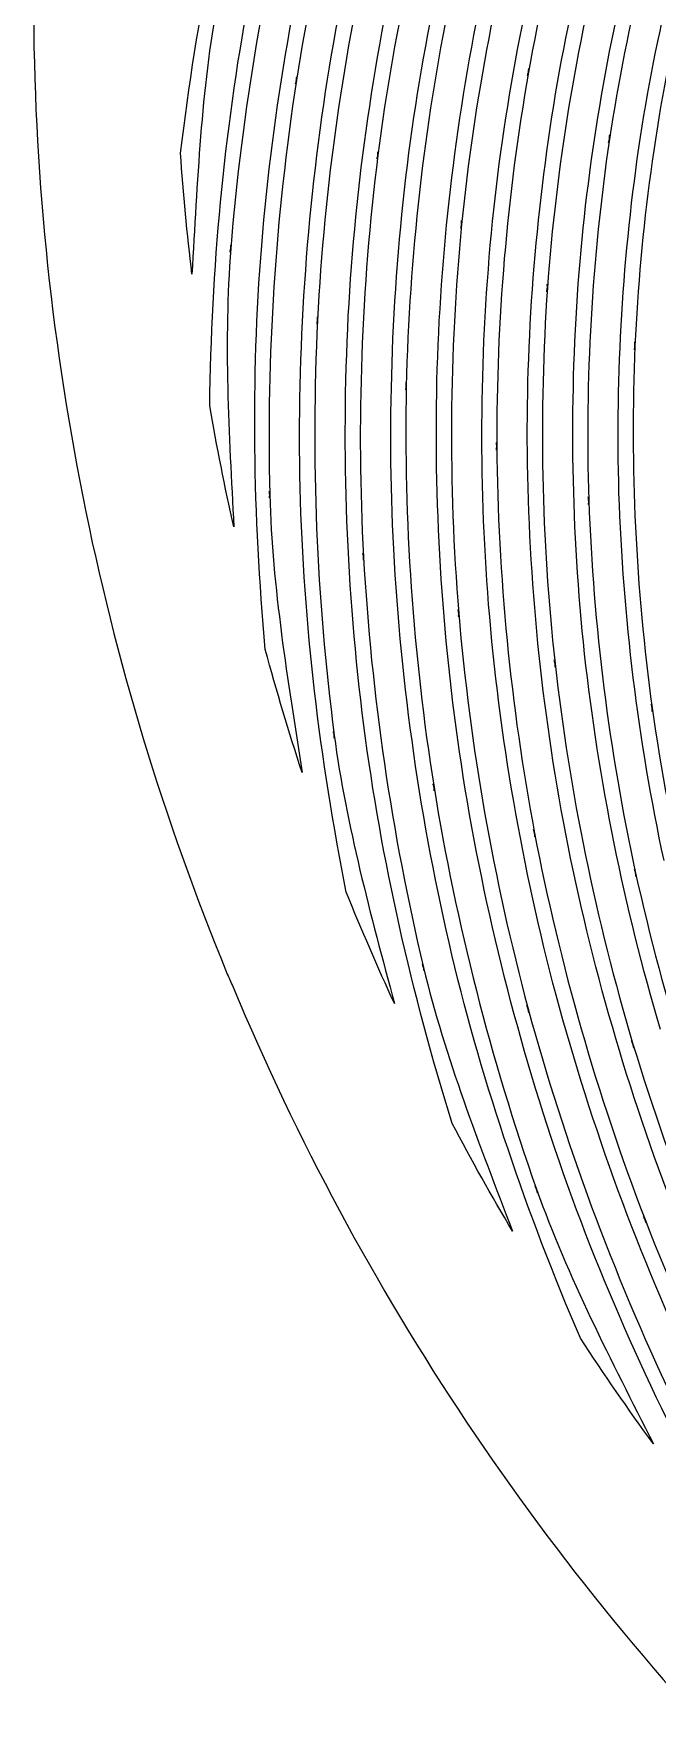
# Model space of a CAD drawing. Extents: x 1 to 1501, y -1248 to 252.
# Drawn here: x 1.3 to 183.8, y -997.5 to -507.6 of the extents above; entities that cross this region are included whole.
import ezdxf

# ---------------------------------------------------------------- set-up
doc = ezdxf.new("R2010")
doc.units = 0
doc.layers.add('Ebene_1', color=7, linetype='CONTINUOUS')

msp = doc.modelspace()

# ---------------------------------------------------------------- linework, layer by layer
at = {"layer": 'Ebene_1', "color": 7}
for p, q in [((146.1579, -517.8367), (145.7624, -520.07021)), ((146.061, -518.97281), (146.0609, -518.97281)), ((78.26413, -520.29121), (77.94616, -522.33861)), ((78.19821, -521.33821), (78.19823, -521.33821)), ((169.81931, -537.33352), (169.47421, -539.64842)), ((169.75341, -538.51232), (169.75331, -538.51232)), ((102.04985, -542.16122), (101.77845, -544.27842)), ((102.01115, -543.21982), (102.01085, -543.21982)), ((126.51395, -562.39473), (126.29675, -564.58564)), ((126.50615, -563.49603), (126.50595, -563.49603)), ((58.96127, -569.56844), (58.80229, -571.58094)), ((58.97291, -570.58494), (58.97287, -570.58444)), ((151.57129, -580.97645), (151.41229, -583.24495)), ((151.59459, -582.12815), (151.59429, -582.12815)), ((84.30548, -590.51165), (84.20466, -592.58615)), ((84.34813, -591.57025), (84.34818, -591.57025)), ((177.14439, -597.89086), (177.03969, -600.23296)), ((177.19869, -599.05416), (177.19839, -599.05416)), ((110.24664, -609.77586), (110.19964, -611.90857)), ((110.31984, -610.84217), (110.32064, -610.84217)), ((136.6925, -627.34158), (136.7045, -629.54418)), ((136.7975, -628.42738), (136.7972, -628.42738)), ((70.25681, -641.54548), (70.31111, -643.55409)), ((70.37701, -642.56109), (70.37702, -642.56139)), ((163.5568, -643.20119), (163.6348, -645.47349)), ((163.7008, -644.33739), (163.7003, -644.33739)), ((97.65629, -659.72), (97.76879, -661.7868)), ((97.80779, -660.7437), (97.80749, -660.7437)), ((125.46675, -676.16511), (125.64515, -678.29401)), ((125.65315, -677.22761), (125.65285, -677.22761)), ((153.60294, -690.86922), (153.84724, -693.05622)), ((153.82424, -691.95492), (153.82394, -691.95492)), ((181.97953, -703.8438), (182.29363, -706.089)), ((182.23963, -704.9567), (182.23933, -704.9567)), ((89.02069, -711.9368), (89.28049, -713.9415)), ((89.23749, -712.9101), (89.23789, -712.9098)), ((118.16512, -727.1524), (118.49472, -729.1998)), ((118.42472, -728.1645), (118.42492, -728.1645)), ((147.54216, -740.6001), (147.94156, -742.6941)), ((147.83686, -741.6354), (147.83686, -741.6354)), ((177.06263, -752.2874), (177.53573, -754.4395)), ((177.40003, -753.3499), (177.40003, -753.3499)), ((115.03589, -779.989), (115.50508, -781.9433)), ((115.36159, -780.9503), (115.36159, -780.951)), ((145.61109, -792.072), (146.15399, -794.069)), ((145.97559, -793.0609), (145.97559, -793.061)), ((176.23677, -802.3752), (176.84947, -804.4226)), ((176.62847, -803.3523), (176.62837, -803.3522)), ((148.02302, -844.9474), (148.68992, -846.8436)), ((148.43402, -845.8466), (148.43402, -845.8474)), ((179.69561, -853.7697), (180.44401, -855.7007)), ((180.16091, -854.7117), (180.16091, -854.7117))]:
    msp.add_line(p, q, dxfattribs=at)
for points in [[(106.74913, -407.24213), (93.86878, -444.35266), (84.31161, -482.53248), (78.19803, -521.33831)], [(87.29151, -521.02401), (93.42308, -482.74838), (102.9512, -445.09816), (115.7573, -408.51383)], [(173.98771, -416.71144), (161.65291, -449.89996), (152.30494, -484.12168), (146.06091, -518.97291)], [(155.15785, -518.64351), (161.41915, -484.33088), (170.7376, -450.65066), (182.99547, -417.99514)], [(44.2974, -542.68852), (48.99678, -503.2102), (56.66923, -464.13317), (68.0092, -426.02155)], [(126.49047, -432.16375), (115.05171, -468.38457), (106.85595, -505.5485), (102.01089, -543.21982)], [(111.08841, -542.58382), (115.969, -505.44), (124.15716, -468.81217), (135.54085, -433.11765)], [(194.01971, -439.28695), (182.98657, -471.57428), (174.86585, -504.7789), (169.75341, -538.51222)], [(178.83485, -537.87216), (183.98384, -504.66324), (192.09737, -471.98492), (203.07789, -440.22509)], [(79.42217, -450.83866), (69.0727, -490.06959), (62.2278, -530.13991), (58.97147, -570.58454)], [(68.01941, -569.62274), (71.32949, -529.71971), (78.18469, -490.18879), (88.49338, -451.49776)], [(147.16215, -455.59646), (137.08389, -490.87639), (130.16794, -526.98661), (126.50594, -563.49603)], [(135.55249, -562.57323), (139.26768, -526.58351), (146.19285, -491.00309), (156.23584, -456.24407)], [(100.81285, -475.12028), (91.88415, -513.3735), (86.3717, -552.34193), (84.34838, -591.57015)], [(93.35986, -590.27905), (95.45794, -551.57333), (101.00062, -513.1365), (109.91352, -475.41508)], [(168.67532, -477.52098), (159.88058, -511.8142), (154.15998, -546.81932), (151.59429, -582.12845)], [(160.60605, -580.84845), (163.24533, -546.06062), (168.9925, -511.5846), (177.77237, -477.81918)], [(1.2813, -497.90179), (1.42088, -595.67014), (20.67527, -692.46792), (57.96083, -782.8474)], [(55.15869, -497.81249), (50.28392, -524.27371), (49.2114, -551.17913), (47.63606, -578.02174)], [(52.83456, -616.58887), (53.37174, -576.74764), (56.93953, -536.99682), (64.25034, -497.82409)], [(123.05476, -497.84739), (115.46637, -535.06132), (111.20099, -572.87384), (110.32057, -610.84217)], [(119.28187, -609.25626), (120.25397, -571.80514), (124.5642, -534.51542), (132.15566, -497.82799)], [(190.96025, -497.86643), (183.36563, -531.11905), (178.75767, -564.98018), (177.19849, -599.0538)], [(146.06091, -518.97291), (139.72718, -555.11043), (136.62528, -591.73765), (136.79721, -628.42748)], [(145.70027, -626.55088), (145.63527, -590.37055), (148.80191, -554.26203), (155.15785, -518.64351)], [(145.7624, -520.07021), (145.8284, -519.69621), (145.994, -519.34621), (146.061, -518.97281)], [(146.0609, -518.97281), (146.1269, -518.59781), (146.0909, -518.21181), (146.1579, -517.8367)], [(78.19803, -521.33831), (72.00748, -561.43483), (69.38872, -601.99996), (70.37682, -642.56149)], [(77.94616, -522.33861), (77.99926, -521.99861), (78.14458, -521.67861), (78.19821, -521.33821)], [(78.19823, -521.33821), (78.25173, -520.99221), (78.21013, -520.63721), (78.26413, -520.29121)], [(79.27642, -640.64958), (78.39838, -600.61426), (81.08344, -560.58493), (87.29151, -521.02401)], [(169.75341, -538.51222), (164.59032, -573.53644), (162.5627, -608.95006), (163.7004, -644.33729)], [(169.47421, -539.64842), (169.53221, -539.26242), (169.69481, -538.89842), (169.75341, -538.51232)], [(169.75331, -538.51232), (169.81131, -538.12232), (169.76131, -537.72332), (169.81931, -537.33352)], [(172.5298, -642.13063), (171.5195, -607.2569), (173.63342, -572.36858), (178.83485, -537.87216)], [(47.63606, -578.02174), (46.22841, -566.27372), (45.11517, -554.49228), (44.2974, -542.68852)], [(102.01089, -543.21982), (97.12859, -582.19505), (95.72166, -621.52047), (97.80753, -660.7437)], [(101.77845, -544.27842), (101.82445, -543.91942), (101.96495, -543.57842), (102.01115, -543.21982)], [(102.01085, -543.21982), (102.05485, -542.86882), (102.00485, -542.51182), (102.04985, -542.16122)], [(106.633, -658.549), (104.67361, -619.83647), (106.1683, -581.03135), (111.08841, -542.58382)], [(126.50595, -563.49603), (126.54095, -563.13003), (126.47795, -562.76103), (126.51395, -562.39473)], [(134.40083, -674.71891), (131.45331, -637.37638), (131.84034, -599.84746), (135.55249, -562.57323)], [(126.50594, -563.49603), (122.84702, -601.30816), (122.55966, -639.36658), (125.65284, -677.22761)], [(126.29675, -564.58564), (126.33275, -564.21663), (126.46915, -563.86463), (126.50615, -563.49603)], [(58.97147, -570.58454), (56.86688, -597.70666), (58.44535, -624.87707), (59.88271, -652.02689)], [(58.80229, -571.58094), (58.82889, -571.24394), (58.9458, -570.92094), (58.97291, -570.58494)], [(58.97287, -570.58444), (58.99917, -570.24644), (58.93447, -569.90644), (58.96127, -569.56844)], [(69.07801, -687.90671), (65.53705, -648.56289), (64.87012, -609.00336), (68.01941, -569.62274)], [(151.59429, -582.12845), (149.0733, -618.73277), (149.81666, -655.48559), (153.82394, -691.95522)], [(151.41229, -583.24495), (151.43929, -582.86795), (151.56719, -582.50495), (151.59459, -582.12815)], [(151.59429, -582.12815), (151.62029, -581.74415), (151.54429, -581.36015), (151.57129, -580.97645)], [(162.47894, -689.13972), (158.63491, -653.16929), (158.00932, -616.92887), (160.60605, -580.84845)], [(84.34838, -591.57015), (82.3848, -632.08218), (84.01857, -672.68551), (89.23809, -712.9097)], [(84.20466, -592.58615), (84.22176, -592.24415), (84.33048, -591.91215), (84.34813, -591.57025)], [(84.34818, -591.57025), (84.36528, -591.21725), (84.28788, -590.86525), (84.30548, -590.51165)], [(97.89283, -710.1179), (92.83455, -670.384), (91.31945, -630.28118), (93.35986, -590.27905)], [(177.19849, -599.0538), (175.72234, -634.43622), (177.40749, -669.87414), (182.23943, -704.9564)], [(177.03969, -600.23296), (177.05669, -599.83596), (177.18049, -599.45096), (177.19869, -599.05416)], [(177.19839, -599.05416), (177.21439, -598.66516), (177.12739, -598.27916), (177.14439, -597.89086)], [(110.32057, -610.84217), (109.54008, -650.11239), (112.25008, -689.37352), (118.42485, -728.1645)], [(110.19964, -611.90857), (110.20764, -611.55057), (110.31154, -611.20057), (110.31984, -610.84217)], [(110.32064, -610.84217), (110.32764, -610.48516), (110.23964, -610.13316), (110.24664, -609.77586)], [(126.97511, -725.0623), (120.97942, -686.76421), (118.40647, -648.01119), (119.28187, -609.25626)], [(59.88271, -652.02689), (57.23255, -640.27603), (54.8824, -628.45952), (52.83456, -616.58887)], [(156.27849, -738.2389), (149.44003, -701.39812), (145.9024, -664.0214), (145.70027, -626.55088)], [(136.7972, -628.42738), (136.7942, -628.06338), (136.6949, -627.70638), (136.6925, -627.34158)], [(136.7045, -629.54418), (136.7015, -629.17018), (136.7995, -628.80118), (136.7975, -628.42738)], [(136.79721, -628.42748), (137.10991, -666.4171), (140.80312, -704.3031), (147.83687, -741.6355)], [(70.37702, -642.56139), (70.36772, -642.22039), (70.26564, -641.88739), (70.25681, -641.54548)], [(92.7745, -758.9375), (85.04897, -719.9362), (80.26672, -680.40231), (79.27642, -640.64958)], [(70.31111, -643.55409), (70.30251, -643.22209), (70.38511, -642.89309), (70.37701, -642.56109)], [(70.37682, -642.56149), (71.12305, -669.902), (75.66592, -696.88892), (79.84991, -723.8991)], [(163.7003, -644.33739), (163.6863, -643.95539), (163.5699, -643.58339), (163.5568, -643.20119)], [(163.6348, -645.47349), (163.6218, -645.09349), (163.7128, -644.71749), (163.7008, -644.33739)], [(163.7004, -644.33729), (165.01856, -681.01021), (169.60087, -717.491), (177.40013, -753.3498)], [(185.70991, -749.6309), (178.1269, -714.2608), (173.71714, -678.28465), (172.5298, -642.13063)], [(97.80749, -660.7437), (97.78849, -660.3987), (97.67519, -660.0657), (97.65629, -659.72)], [(97.76879, -661.7868), (97.74979, -661.4388), (97.82579, -661.0918), (97.80779, -660.7437)], [(97.80753, -660.7437), (100.08857, -701.25482), (105.96154, -741.4815), (115.36163, -780.951)], [(123.67137, -777.2479), (114.48654, -738.2645), (108.78411, -698.54342), (106.633, -658.549)], [(154.15356, -789.0593), (144.1902, -751.6082), (137.58164, -713.3432), (134.40083, -674.71891)], [(125.65285, -677.22761), (125.62185, -676.86861), (125.49665, -676.52461), (125.46675, -676.16511)], [(125.64515, -678.29401), (125.61515, -677.93901), (125.68215, -677.58301), (125.65315, -677.22761)], [(125.65284, -677.22761), (128.98034, -716.3673), (135.77889, -755.1277), (145.97558, -793.061)], [(79.84991, -723.8991), (75.94186, -711.99893), (72.34996, -699.99725), (69.07801, -687.90671)], [(184.67458, -799.1139), (174.02261, -763.1862), (166.5963, -726.3851), (162.47894, -689.13972)], [(153.82394, -691.95492), (153.78194, -691.58692), (153.64404, -691.23692), (153.60294, -690.86922)], [(153.84724, -693.05622), (153.80624, -692.69022), (153.86424, -692.32022), (153.82424, -691.95492)], [(153.82394, -691.95522), (158.10516, -729.6903), (165.73495, -766.9698), (176.62837, -803.3525)], [(182.23933, -704.9567), (182.18633, -704.5787), (182.03233, -704.2217), (181.97953, -703.8438)], [(182.23943, -704.9564), (187.3821, -741.2844), (195.75074, -777.0812), (207.25411, -811.9254)], [(182.29363, -706.089), (182.24163, -705.714), (182.29063, -705.332), (182.23963, -704.9567)], [(123.73733, -826.591), (111.93658, -788.5361), (103.04464, -749.6295), (97.89283, -710.1179)], [(89.23789, -712.9098), (89.19389, -712.5798), (89.06409, -712.2668), (89.02069, -711.9368)], [(89.28049, -713.9415), (89.23549, -713.5995), (89.28229, -713.2515), (89.23749, -712.9101)], [(89.23809, -712.9097), (92.77809, -739.5835), (99.92527, -765.5404), (106.86974, -791.5214)], [(118.42492, -728.1645), (118.36892, -727.8205), (118.22052, -727.4965), (118.16512, -727.1524)], [(118.49472, -729.1998), (118.43972, -728.8578), (118.47972, -728.5068), (118.42472, -728.1645)], [(118.42485, -728.1645), (124.92557, -768.2042), (134.96458, -807.587), (148.43395, -845.8474)], [(156.32113, -841.3145), (143.11401, -803.5073), (133.29595, -764.6083), (126.97511, -725.0623)], [(187.87355, -849.8843), (174.04963, -813.6792), (163.47889, -776.3167), (156.27849, -738.2389)], [(147.83686, -741.6354), (147.76886, -741.2824), (147.60936, -740.9534), (147.54216, -740.6001)], [(147.94156, -742.6941), (147.87556, -742.3451), (147.90256, -741.985), (147.83686, -741.6354)], [(147.83687, -741.6355), (155.23844, -780.2128), (166.05454, -818.0511), (180.16092, -854.7118)], [(177.40003, -753.3499), (177.32003, -752.9869), (177.14243, -752.6509), (177.06263, -752.2874)], [(177.53573, -754.4395), (177.45673, -754.0815), (177.47773, -753.7085), (177.40003, -753.3499)], [(177.40013, -753.3498), (185.60251, -790.4325), (197.08627, -826.7133), (211.72503, -861.7573)], [(106.86974, -791.5214), (101.89999, -780.7795), (97.2001, -769.91479), (92.7745, -758.9375)], [(161.22636, -889.4128), (145.70262, -853.0901), (132.84609, -815.6742), (123.67137, -777.2479)], [(57.96083, -782.8474), (58.5233, -784.14543), (59.08944, -785.44187), (59.65924, -786.7367)], [(115.36159, -780.951), (115.28159, -780.621), (115.11489, -780.319), (115.03589, -779.989)], [(115.50508, -781.9433), (115.42708, -781.6173), (115.43908, -781.2763), (115.36159, -780.9503)], [(115.36163, -780.951), (121.74106, -807.3948), (131.67791, -832.7332), (141.39613, -858.1241)], [(59.65924, -786.7367), (96.98243, -875.95559), (151.20925, -957.11361), (219.35229, -1025.7397)], [(145.97559, -793.061), (145.88359, -792.721), (145.70299, -792.412), (145.61109, -792.072)], [(145.97558, -793.061), (156.6273, -832.2043), (170.7359, -870.3232), (188.13334, -906.9709)], [(146.15399, -794.069), (146.06499, -793.739), (146.06399, -793.391), (145.97559, -793.0609)], [(195.49312, -901.6238), (178.40372, -865.4027), (164.5733, -827.7302), (154.15356, -789.0593)], [(176.62837, -803.3522), (176.52637, -803.0162), (176.33817, -802.7122), (176.23677, -802.3752)], [(176.62837, -803.3525), (188.02101, -840.9494), (202.73041, -877.4555), (220.59311, -912.4426)], [(176.84947, -804.4226), (176.74417, -804.0726), (176.73317, -803.7016), (176.62847, -803.3523)], [(141.39613, -858.1241), (135.24278, -847.76488), (129.3546, -837.25043), (123.73733, -826.591)], [(205.71846, -949.6484), (186.31479, -914.9435), (169.54799, -878.8161), (156.32113, -841.3145)], [(148.43402, -845.8474), (148.32342, -845.5364), (148.13312, -845.2594), (148.02302, -844.9474)], [(148.43395, -845.8474), (157.59649, -871.637), (170.23662, -895.9279), (182.59988, -920.3256)], [(148.68992, -846.8436), (148.57532, -846.5196), (148.54812, -846.1716), (148.43402, -845.8466)], [(180.16091, -854.7117), (180.03381, -854.3847), (179.82211, -854.0967), (179.69561, -853.7697)], [(180.44401, -855.7007), (180.32011, -855.3807), (180.28431, -855.0327), (180.16091, -854.7117)], [(180.16092, -854.7118), (194.84403, -892.5225), (212.85637, -928.951), (233.98651, -963.577)], [(182.59988, -920.3256), (175.20337, -910.21208), (168.07636, -899.90419), (161.22636, -889.4128)]]:
    msp.add_open_spline(points, degree=3, dxfattribs=at)

doc.saveas('drawing.dxf')
